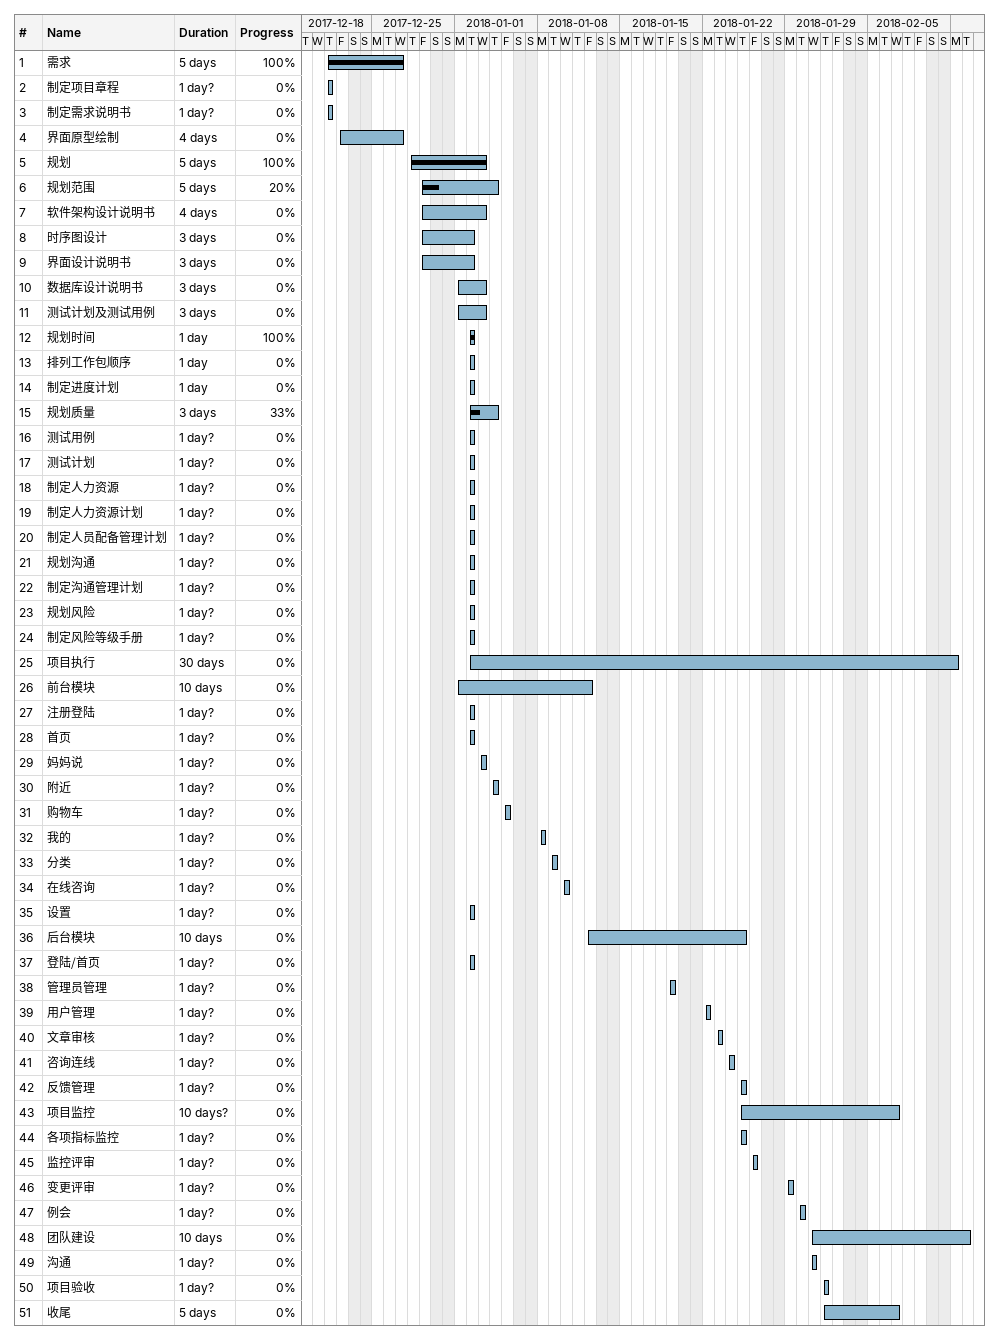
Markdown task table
| ID | Task | Duration | Start | Finish | % complete |
|---|---|---|---|---|---|
| 1 | 需求 | 5d | 2017-12-21 | 2017-12-27 | 100 |
| 2 | 制定项目章程 | 1d? | 2017-12-21 | 2017-12-21 | 0 |
| 3 | 制定需求说明书 | 1d? | 2017-12-21 | 2017-12-21 | 0 |
| 4 | 界面原型绘制 | 4d | 2017-12-22 | 2017-12-27 | 0 |
| 5 | 规划 | 5d | 2017-12-28 | 2018-01-03 | 100 |
| 6 | 规划范围 | 5d | 2017-12-29 | 2018-01-04 | 20 |
| 7 | 软件架构设计说明书 | 4d | 2017-12-29 | 2018-01-03 | 0 |
| 8 | 时序图设计 | 3d | 2017-12-29 | 2018-01-02 | 0 |
| 9 | 界面设计说明书 | 3d | 2017-12-29 | 2018-01-02 | 0 |
| 10 | 数据库设计说明书 | 3d | 2018-01-01 | 2018-01-03 | 0 |
| 11 | 测试计划及测试用例 | 3d | 2018-01-01 | 2018-01-03 | 0 |
| 12 | 规划时间 | 1d | 2018-01-02 | 2018-01-02 | 100 |
| 13 | 排列工作包顺序 | 1d | 2018-01-02 | 2018-01-02 | 0 |
| 14 | 制定进度计划 | 1d | 2018-01-02 | 2018-01-02 | 0 |
| 15 | 规划质量 | 3d | 2018-01-02 | 2018-01-04 | 33 |
| 16 | 测试用例 | 1d? | 2018-01-02 | 2018-01-02 | 0 |
| 17 | 测试计划 | 1d? | 2018-01-02 | 2018-01-02 | 0 |
| 18 | 制定人力资源 | 1d? | 2018-01-02 | 2018-01-02 | 0 |
| 19 | 制定人力资源计划 | 1d? | 2018-01-02 | 2018-01-02 | 0 |
| 20 | 制定人员配备管理计划 | 1d? | 2018-01-02 | 2018-01-02 | 0 |
| 21 | 规划沟通 | 1d? | 2018-01-02 | 2018-01-02 | 0 |
| 22 | 制定沟通管理计划 | 1d? | 2018-01-02 | 2018-01-02 | 0 |
| 23 | 规划风险 | 1d? | 2018-01-02 | 2018-01-02 | 0 |
| 24 | 制定风险等级手册 | 1d? | 2018-01-02 | 2018-01-02 | 0 |
| 25 | 项目执行 | 30d | 2018-01-02 | 2018-02-12 | 0 |
| 26 | 前台模块 | 10d | 2018-01-01 | 2018-01-12 | 0 |
| 27 | 注册登陆 | 1d? | 2018-01-02 | 2018-01-02 | 0 |
| 28 | 首页 | 1d? | 2018-01-02 | 2018-01-02 | 0 |
| 29 | 妈妈说 | 1d? | 2018-01-03 | 2018-01-03 | 0 |
| 30 | 附近 | 1d? | 2018-01-04 | 2018-01-04 | 0 |
| 31 | 购物车 | 1d? | 2018-01-05 | 2018-01-05 | 0 |
| 32 | 我的 | 1d? | 2018-01-08 | 2018-01-08 | 0 |
| 33 | 分类 | 1d? | 2018-01-09 | 2018-01-09 | 0 |
| 34 | 在线咨询 | 1d? | 2018-01-10 | 2018-01-10 | 0 |
| 35 | 设置 | 1d? | 2018-01-02 | 2018-01-02 | 0 |
| 36 | 后台模块 | 10d | 2018-01-12 | 2018-01-25 | 0 |
| 37 | 登陆/首页 | 1d? | 2018-01-02 | 2018-01-02 | 0 |
| 38 | 管理员管理 | 1d? | 2018-01-19 | 2018-01-19 | 0 |
| 39 | 用户管理 | 1d? | 2018-01-22 | 2018-01-22 | 0 |
| 40 | 文章审核 | 1d? | 2018-01-23 | 2018-01-23 | 0 |
| 41 | 咨询连线 | 1d? | 2018-01-24 | 2018-01-24 | 0 |
| 42 | 反馈管理 | 1d? | 2018-01-25 | 2018-01-25 | 0 |
| 43 | 项目监控 | 10d? | 2018-01-25 | 2018-02-07 | 0 |
| 44 | 各项指标监控 | 1d? | 2018-01-25 | 2018-01-25 | 0 |
| 45 | 监控评审 | 1d? | 2018-01-26 | 2018-01-26 | 0 |
| 46 | 变更评审 | 1d? | 2018-01-29 | 2018-01-29 | 0 |
| 47 | 例会 | 1d? | 2018-01-30 | 2018-01-30 | 0 |
| 48 | 团队建设 | 10d | 2018-01-31 | 2018-02-13 | 0 |
| 49 | 沟通 | 1d? | 2018-01-31 | 2018-01-31 | 0 |
| 50 | 项目验收 | 1d? | 2018-02-01 | 2018-02-01 | 0 |
| 51 | 收尾 | 5d | 2018-02-01 | 2018-02-07 | 0 |
